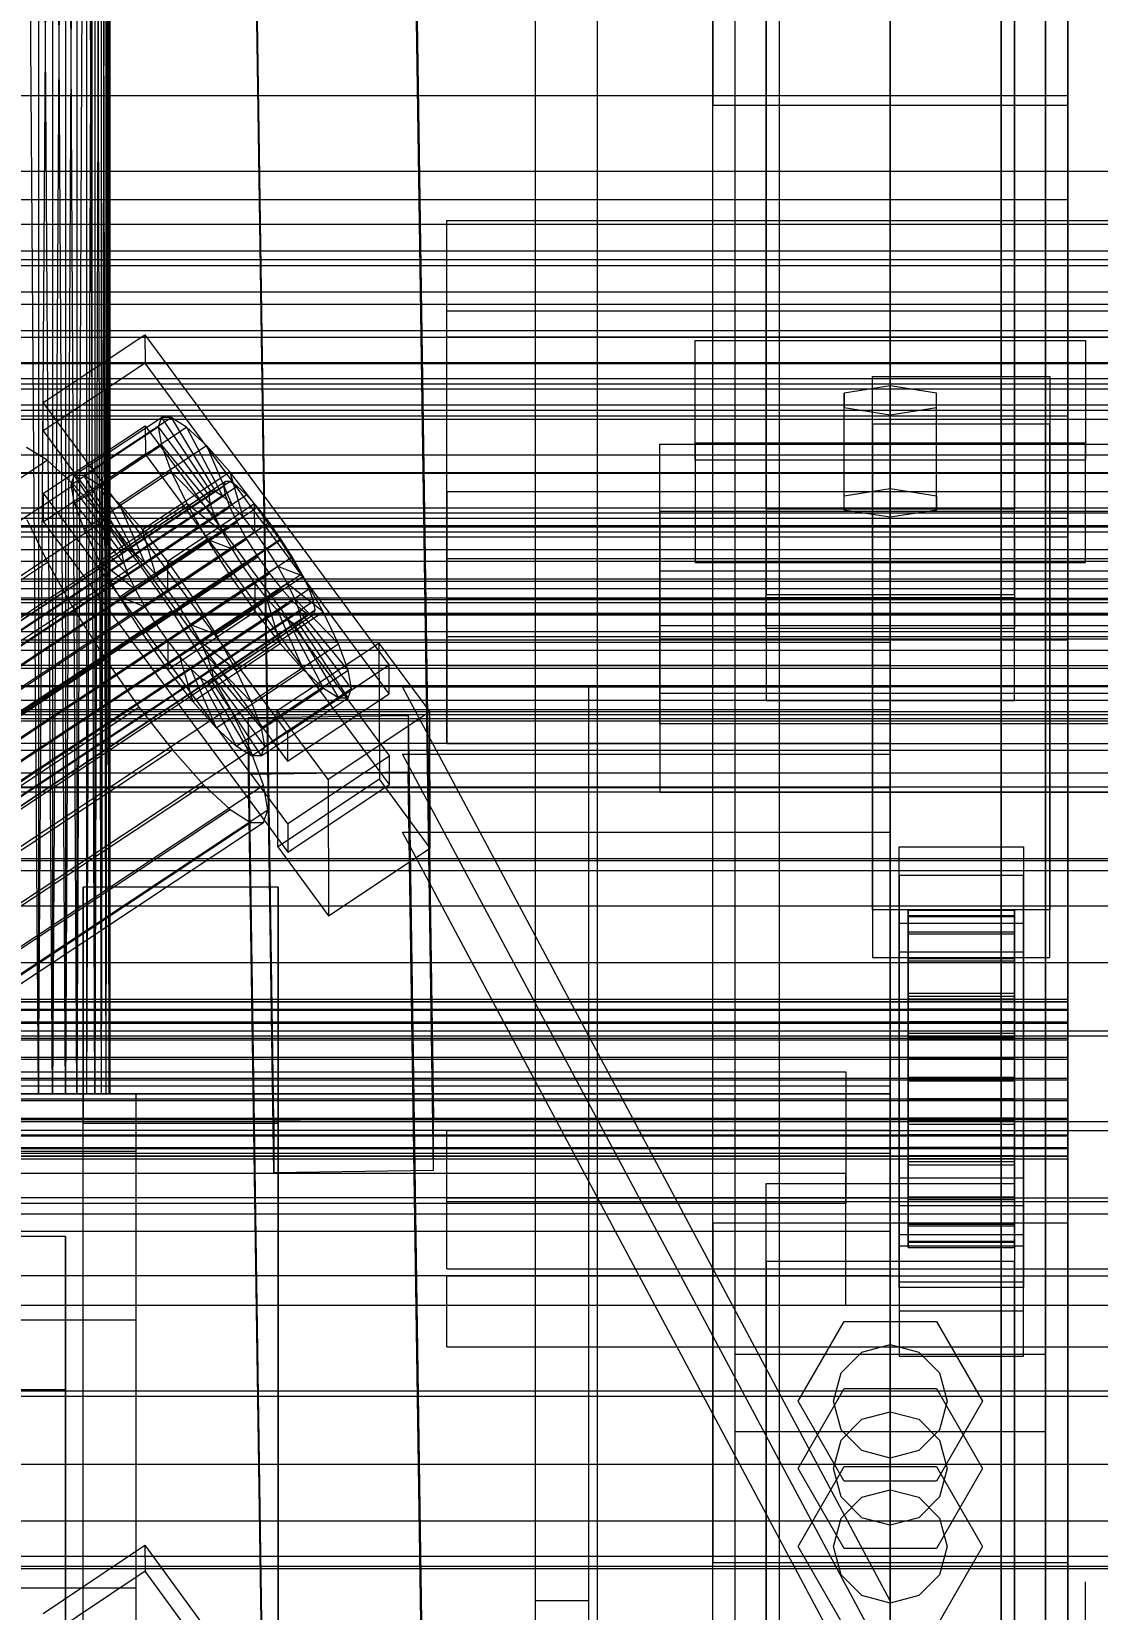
# Model space of a CAD drawing. Header units: millimetres. Extents: x -191664 to 191490, y -197311 to 10263.
# Drawn here: x 333.2 to 453.4, y -30118.1 to -29940.3 of the extents above; entities that cross this region are included whole.
import ezdxf

# ---------------------------------------------------------------- set-up
doc = ezdxf.new("R2010")
doc.units = ezdxf.units.MM
for name, color, linetype, lineweight in [('COTAS_USUARIO', 1, 'Continuous', 0), ('frontal_briquetadora', 7, 'Continuous', 0), ('frontal_C01', 7, 'Continuous', 0), ('frontal_C02', 7, 'Continuous', 0), ('frontal_C03', 7, 'Continuous', 0), ('frontal_mezcladora', 7, 'Continuous', 0), ('frontal_secador', 7, 'Continuous', 0)]:
    doc.layers.add(name, color=color, linetype=linetype, lineweight=lineweight)
doc.dimstyles.new('PLANTA_100', dxfattribs={"dimtxt": 250, "dimasz": 150, "dimexe": 150, "dimexo": 80, "dimgap": 100, "dimtad": 1, "dimtih": 1, "dimtoh": 1, "dimdec": 1, "dimdsep": 46, "dimcen": 0.09, "dimclrd": 1, "dimclre": 1, "dimclrt": 1, "dimadec": 0, "dimazin": 0, "dimtfac": 1, "dimtdec": 4, "dimtofl": 0, "dimtmove": 0, "dimatfit": 3, "dimfxl": 1, "dimtolj": 1, "dimtzin": 0, "dimarcsym": 0})

# ---------------------------------------------------------------- blocks, each defined once
blk = doc.blocks.new('*D104')
at = {"layer": 'COTAS_USUARIO', "color": 1, "lineweight": -2, "transparency": 16777216}
for p, q in [((1220, -30125), (1220, -29975)), ((100, -30275), (1370, -30275)), ((100, -30730), (1370, -30730)), ((1220, -30880), (1220, -31030))]:
    blk.add_line(p, q, dxfattribs=at)
at = {"layer": 'COTAS_USUARIO', "color": 1, "transparency": 16777216}
for points in [[(1195, -30125), (1245, -30125), (1220, -30275)], [(1195, -30880), (1245, -30880), (1220, -30730)]]:
    blk.add_solid(points, dxfattribs=at)
at = {"layer": 'Defpoints', "color": 0, "transparency": 16777216}
for p in [(20, -30275), (20, -30730), (1220, -30730)]:
    blk.add_point(p, dxfattribs=at)
blk = doc.blocks.new('*D107')
at = {"layer": 'COTAS_USUARIO', "color": 1, "lineweight": -2, "transparency": 16777216}
for p, q in [((100, -29700), (1370, -29700)), ((1220, -29850), (1220, -30125)), ((100, -30275), (1370, -30275))]:
    blk.add_line(p, q, dxfattribs=at)
at = {"layer": 'COTAS_USUARIO', "color": 1, "transparency": 16777216}
for points in [[(1195, -29850), (1245, -29850), (1220, -29700)], [(1195, -30125), (1245, -30125), (1220, -30275)]]:
    blk.add_solid(points, dxfattribs=at)
at = {"layer": 'Defpoints', "color": 0, "transparency": 16777216}
for p in [(20, -29700), (20, -30275), (1220, -30275)]:
    blk.add_point(p, dxfattribs=at)
blk = doc.blocks.new('*D115')
at = {"layer": 'COTAS_USUARIO', "color": 1, "lineweight": -2, "transparency": 16777216}
for p, q in [((100, -29700), (1370, -29700)), ((1220, -29850), (1220, -30125)), ((100, -30275), (1370, -30275))]:
    blk.add_line(p, q, dxfattribs=at)
at = {"layer": 'COTAS_USUARIO', "color": 1, "transparency": 16777216}
for points in [[(1195, -29850), (1245, -29850), (1220, -29700)], [(1195, -30125), (1245, -30125), (1220, -30275)]]:
    blk.add_solid(points, dxfattribs=at)
at = {"layer": 'Defpoints', "color": 0, "transparency": 16777216}
for p in [(20, -29700), (20, -30275), (1220, -30275)]:
    blk.add_point(p, dxfattribs=at)
blk = doc.blocks.new('*D117')
at = {"layer": 'COTAS_USUARIO', "color": 1, "lineweight": -2, "transparency": 16777216}
for p, q in [((1200, -29280), (1200, -29130)), ((80, -29430), (1350, -29430)), ((80, -29710), (1350, -29710)), ((1200, -29860), (1200, -30010))]:
    blk.add_line(p, q, dxfattribs=at)
at = {"layer": 'COTAS_USUARIO', "color": 1, "transparency": 16777216}
for points in [[(1175, -29280), (1225, -29280), (1200, -29430)], [(1175, -29860), (1225, -29860), (1200, -29710)]]:
    blk.add_solid(points, dxfattribs=at)
at = {"layer": 'Defpoints', "color": 0, "transparency": 16777216}
for p in [(0, -29430), (0, -29710), (1200, -29710)]:
    blk.add_point(p, dxfattribs=at)
blk = doc.blocks.new('*D118')
at = {"layer": 'COTAS_USUARIO', "color": 1, "lineweight": -2, "transparency": 16777216}
for p, q in [((1200, -29560), (1200, -29410)), ((80, -29710), (1350, -29710)), ((80, -29990), (1350, -29990)), ((1200, -30140), (1200, -30290))]:
    blk.add_line(p, q, dxfattribs=at)
at = {"layer": 'COTAS_USUARIO', "color": 1, "transparency": 16777216}
for points in [[(1175, -29560), (1225, -29560), (1200, -29710)], [(1175, -30140), (1225, -30140), (1200, -29990)]]:
    blk.add_solid(points, dxfattribs=at)
at = {"layer": 'Defpoints', "color": 0, "transparency": 16777216}
for p in [(0, -29710), (0, -29990), (1200, -29990)]:
    blk.add_point(p, dxfattribs=at)
blk = doc.blocks.new('*D119')
at = {"layer": 'COTAS_USUARIO', "color": 1, "lineweight": -2, "transparency": 16777216}
for p, q in [((1200, -29840), (1200, -29690)), ((80, -29990), (1350, -29990)), ((80, -30270), (1350, -30270)), ((1200, -30420), (1200, -30570))]:
    blk.add_line(p, q, dxfattribs=at)
at = {"layer": 'COTAS_USUARIO', "color": 1, "transparency": 16777216}
for points in [[(1175, -29840), (1225, -29840), (1200, -29990)], [(1175, -30420), (1225, -30420), (1200, -30270)]]:
    blk.add_solid(points, dxfattribs=at)
at = {"layer": 'Defpoints', "color": 0, "transparency": 16777216}
for p in [(0, -29990), (0, -30270), (1200, -30270)]:
    blk.add_point(p, dxfattribs=at)
blk = doc.blocks.new('*D120')
at = {"layer": 'COTAS_USUARIO', "color": 1, "lineweight": -2, "transparency": 16777216}
for p, q in [((1200, -30120), (1200, -29970)), ((80, -30270), (1350, -30270)), ((80, -30550), (1350, -30550)), ((1200, -30700), (1200, -30850))]:
    blk.add_line(p, q, dxfattribs=at)
at = {"layer": 'COTAS_USUARIO', "color": 1, "transparency": 16777216}
for points in [[(1175, -30120), (1225, -30120), (1200, -30270)], [(1175, -30700), (1225, -30700), (1200, -30550)]]:
    blk.add_solid(points, dxfattribs=at)
at = {"layer": 'Defpoints', "color": 0, "transparency": 16777216}
for p in [(0, -30270), (0, -30550), (1200, -30550)]:
    blk.add_point(p, dxfattribs=at)

msp = doc.modelspace()

# ---------------------------------------------------------------- linework, layer by layer
at = {"layer": 'frontal_briquetadora', "color": 9, "true_color": 0xb9c3c2}
for p, q in [((340, -29818), (340, -29990)), ((333.96, -30060), (332.22, -29820)), ((333.96, -29820), (333.96, -30060)), ((333.96, -30060), (335.56, -29820)), ((335.56, -30060), (333.96, -29820)), ((335.56, -29820), (335.56, -30060)), ((337.01, -29820), (335.56, -30060)), ((337.01, -30060), (335.56, -29820)), ((337.01, -29820), (337.01, -30060)), ((338.29, -29820), (337.01, -30060)), ((338.29, -30060), (337.01, -29820)), ((338.29, -29820), (338.29, -30060)), ((339.4, -29820), (338.29, -30060)), ((339.4, -29820), (339.4, -30060)), ((340.33, -29820), (339.4, -30060)), ((340.33, -30060), (339.4, -29820)), ((340.33, -29820), (340.33, -30060)), ((341.05, -29820), (340.33, -30060)), ((340.33, -29820), (341.05, -30060)), ((341.05, -29820), (341.05, -30060)), ((341.58, -29820), (341.05, -30060)), ((341.05, -29820), (341.58, -30060)), ((341.58, -29820), (341.58, -30060)), ((341.89, -29820), (341.58, -30060)), ((341.58, -29820), (341.89, -30060)), ((341.89, -29820), (341.89, -30060)), ((342, -29820), (341.89, -30060)), ((342, -29820), (342, -30060)), ((430, -29820), (430, -30060)), ((430, -30260), (430, -29820)), ((430, -30680), (430, -29820)), ((430, -29853.38), (430, -30060)), ((430, -30060), (430, -29855.98)), ((430, -30060), (430, -29858.38)), ((430, -29860.56), (430, -30060)), ((430, -29862.49), (430, -30060)), ((430, -29864.15), (430, -30060)), ((430, -29865.54), (430, -30060)), ((430, -29866.63), (430, -30060)), ((430, -29867.42), (430, -30060)), ((430, -29867.89), (430, -30060)), ((430, -29868.05), (430, -30060)), ((338.02, -29990), (332.47, -29990)), ((340, -29990), (338.02, -29990)), ((430, -30060), (210, -30060)), ((430, -30060), (320, -30060)), ((322.16, -30060), (430, -30060)), ((324.29, -30060), (430, -30060)), ((326.39, -30060), (430, -30060)), ((328.42, -30060), (430, -30060)), ((330.37, -30060), (430, -30060)), ((333.96, -30060), (332.22, -30060)), ((332.22, -30060), (430, -30060)), ((335.56, -30060), (333.96, -30060)), ((333.96, -30060), (430, -30060)), ((337.01, -30060), (335.56, -30060)), ((335.56, -30060), (430, -30060)), ((338.29, -30060), (337.01, -30060)), ((337.01, -30060), (430, -30060)), ((339.4, -30060), (338.29, -30060)), ((338.29, -30060), (430, -30060)), ((430, -30060), (339.4, -30060)), ((340.33, -30060), (339.4, -30060)), ((430, -30060), (340.33, -30060)), ((341.05, -30060), (340.33, -30060)), ((430, -30060), (341.05, -30060)), ((341.58, -30060), (341.05, -30060)), ((430, -30060), (341.58, -30060)), ((341.89, -30060), (341.58, -30060)), ((430, -30060), (341.89, -30060)), ((342, -30060), (341.89, -30060)), ((430, -30060), (342, -30060)), ((430, -30060), (430, -30490)), ((430, -30260), (430, -30060)), ((430, -30060), (430, -30496)), ((430, -30060), (430, -30305)), ((430, -30116.17), (430, -30115)), ((452, -30116.17), (452, -30115)), ((430, -30119.65), (430, -30116.17)), ((452, -30119.65), (452, -30116.17))]:
    msp.add_line(p, q, dxfattribs=at)
at = {"layer": 'frontal_C01', "color": 139, "true_color": 0x354b57}
for p, q in [((417.5, -30180.3), (417.5, -29521.36)), ((442.5, -29521.36), (442.5, -30180.3)), ((417.5, -30205.67), (417.5, -29546.73)), ((442.5, -30205.67), (442.5, -29546.73)), ((410, -30169.3), (410, -29785.09)), ((450, -29785.09), (450, -30169.3)), ((410, -30216.67), (410, -29832.46)), ((450, -30216.67), (450, -29832.46)), ((410, -30283.51), (410, -29899.3)), ((450, -29899.3), (450, -30283.51)), ((416, -29994.11), (416, -29904.23)), ((444, -29904.23), (444, -29994.11)), ((412.5, -30188.18), (412.5, -29913.45)), ((416, -29913.84), (416, -30003.72)), ((444, -30003.72), (444, -29913.84)), ((447.5, -29913.45), (447.5, -30188.18)), ((412.5, -30197.79), (412.5, -29923.05)), ((447.5, -30197.79), (447.5, -29923.05)), ((410, -30321.41), (410, -29937.2)), ((450, -30321.41), (450, -29937.2)), ((334.5, -29982.07), (345.97, -29974.46)), ((345.97, -29974.46), (345.98, -29977.66)), ((345.97, -29974.46), (373.5, -30011.7)), ((345.98, -29977.66), (334.51, -29985.27)), ((373.51, -30014.9), (345.98, -29977.66)), ((334.51, -29985.27), (334.5, -29982.07)), ((362.03, -30019.31), (334.5, -29982.07)), ((334.51, -29985.27), (362.04, -30022.51)), ((334.54, -29992.32), (346.01, -29984.7)), ((346.01, -29984.7), (346.02, -29987.91)), ((346.01, -29984.7), (373.54, -30021.94)), ((346.02, -29987.91), (334.55, -29995.52)), ((373.55, -30025.15), (346.02, -29987.91)), ((404, -30007.27), (404, -29986.78)), ((404, -29986.78), (456, -29986.78)), ((404, -29994.36), (404, -29986.78)), ((334.55, -29995.52), (334.54, -29992.32)), ((362.07, -30029.56), (334.54, -29992.32)), ((456, -29994.36), (404, -29994.36)), ((404, -29994.36), (404, -30014.85)), ((444, -29994.11), (416, -29994.11)), ((416, -29994.11), (416, -30003.72)), ((444, -30003.72), (444, -29994.11)), ((334.55, -29995.52), (362.08, -30032.76)), ((416, -30003.72), (444, -30003.72)), ((456, -30007.27), (404, -30007.27)), ((404, -30007.27), (404, -30014.85)), ((360.88, -30016.8), (372.35, -30009.19)), ((372.35, -30009.19), (372.41, -30024.55)), ((372.35, -30009.19), (378.09, -30016.94)), ((373.5, -30011.7), (362.03, -30019.31)), ((373.51, -30014.9), (373.5, -30011.7)), ((362.04, -30022.51), (373.51, -30014.9)), ((404, -30014.85), (456, -30014.85)), ((357.65, -30017.59), (375.64, -30017.35)), ((357.65, -30024), (357.65, -30017.59)), ((360.51, -30209.54), (357.65, -30017.59)), ((360.94, -30032.17), (360.88, -30016.8)), ((366.62, -30024.56), (360.88, -30016.8)), ((378.09, -30016.94), (366.62, -30024.56)), ((375.64, -30017.35), (375.64, -30023.76)), ((375.64, -30017.35), (378.51, -30209.3)), ((378.14, -30032.31), (378.09, -30016.94)), ((362.03, -30019.31), (362.04, -30022.51)), ((430, -30020.5), (-430, -30020.5)), ((430, -30020.5), (430, -30025.5)), ((373.54, -30021.94), (362.07, -30029.56)), ((373.55, -30025.15), (373.54, -30021.94)), ((375.64, -30023.76), (357.65, -30024)), ((360.51, -30215.95), (357.65, -30024)), ((372.41, -30024.55), (360.94, -30032.17)), ((362.08, -30032.76), (373.55, -30025.15)), ((366.62, -30024.56), (366.68, -30039.92)), ((378.14, -30032.31), (372.41, -30024.55)), ((378.51, -30215.7), (375.64, -30023.76)), ((430, -30025.5), (-430, -30025.5)), ((430, -30025.5), (430, -30075.5)), ((362.07, -30029.56), (362.08, -30032.76)), ((360.94, -30032.17), (366.68, -30039.92)), ((366.68, -30039.92), (378.14, -30032.31)), ((430, -30075.5), (-430, -30075.5)), ((430, -30075.5), (430, -30080.5)), ((430, -30080.5), (-430, -30080.5)), ((390, -30088.5), (397, -30088.5)), ((390, -31975), (390, -30088.5)), ((397, -31975), (397, -30088.5)), ((397, -30088.5), (463, -30088.5))]:
    msp.add_line(p, q, dxfattribs=at)
at = {"layer": 'frontal_C01', "color": 251, "true_color": 0x4e626d}
for p, q in [((380, -30008.5), (380, -29974.7)), ((380, -29974.7), (480, -29974.7)), ((380, -30020.5), (380, -29974.7)), ((480, -30008.5), (380, -30008.5)), ((380, -30008.5), (380, -30020.5)), ((380, -30020.5), (480, -30020.5)), ((430, -30133.5), (375, -30030.5)), ((375, -30030.5), (430, -30030.5)), ((390, -30133.5), (390, -30030.5)), ((390, -30030.5), (396, -30030.5)), ((396, -30133.5), (396, -30030.5)), ((430, -30030.5), (430, -30133.5)), ((380, -30080.5), (480, -30080.5)), ((380, -30088.5), (380, -30080.5)), ((380, -30088.5), (480, -30088.5))]:
    msp.add_line(p, q, dxfattribs=at)
at = {"layer": 'frontal_C01', "color": 155, "true_color": 0x617580}
for p, q in [((338.01, -29990.28), (347.84, -29983.76)), ((339.09, -29990.29), (348.92, -29983.76)), ((347.84, -29983.76), (347.47, -29984.83)), ((348.92, -29983.76), (347.84, -29983.76)), ((347.84, -29983.76), (353.38, -29992.08)), ((350.65, -29984.85), (348.92, -29983.76)), ((348.92, -29983.76), (353.89, -29992.08)), ((337.64, -29991.35), (347.47, -29984.83)), ((340.82, -29991.37), (350.65, -29984.85)), ((347.47, -29984.83), (353.21, -29992.59)), ((347.47, -29984.83), (347.85, -29986.91)), ((352.9, -29986.93), (350.65, -29984.85)), ((350.65, -29984.85), (354.71, -29992.59)), ((338.02, -29993.43), (347.85, -29986.91)), ((343.07, -29993.46), (352.9, -29986.93)), ((347.85, -29986.91), (353.38, -29993.57)), ((347.85, -29986.91), (348.94, -29989.85)), ((355.53, -29989.88), (352.9, -29986.93)), ((352.9, -29986.93), (355.78, -29993.58)), ((337.64, -29991.35), (338.01, -29990.28)), ((343.38, -29999.11), (337.64, -29991.35)), ((338.02, -29993.43), (337.64, -29991.35)), ((343.55, -29998.6), (338.01, -29990.28)), ((338.01, -29990.28), (339.09, -29990.29)), ((344.06, -29998.61), (339.09, -29990.29)), ((339.09, -29990.29), (340.82, -29991.37)), ((339.11, -29996.37), (348.94, -29989.85)), ((344.88, -29999.12), (340.82, -29991.37)), ((340.82, -29991.37), (343.07, -29993.46)), ((345.7, -29996.4), (355.53, -29989.88)), ((348.94, -29989.85), (353.9, -29994.96)), ((348.94, -29989.85), (350.68, -29993.45)), ((358.34, -29993.49), (355.53, -29989.88)), ((355.53, -29989.88), (357.02, -29994.98)), ((353.21, -29992.59), (343.38, -29999.11)), ((353.38, -29992.08), (343.55, -29998.6)), ((353.89, -29992.08), (344.06, -29998.61)), ((354.71, -29992.59), (344.88, -29999.12)), ((353.21, -29992.59), (353.38, -29992.08)), ((353.38, -29993.57), (353.21, -29992.59)), ((353.38, -29992.08), (353.89, -29992.08)), ((353.89, -29992.08), (354.71, -29992.59)), ((354.71, -29992.59), (355.78, -29993.58)), ((343.55, -30000.1), (338.02, -29993.43)), ((339.11, -29996.37), (338.02, -29993.43)), ((340.85, -29999.97), (350.68, -29993.45)), ((345.95, -30000.11), (343.07, -29993.46)), ((343.07, -29993.46), (345.7, -29996.4)), ((353.38, -29993.57), (343.55, -30000.1)), ((353.9, -29994.96), (344.07, -30001.49)), ((355.78, -29993.58), (345.95, -30000.11)), ((357.02, -29994.98), (347.19, -30001.5)), ((358.34, -29993.49), (348.52, -30000.01)), ((350.68, -29993.45), (354.72, -29996.67)), ((350.68, -29993.45), (352.94, -29997.47)), ((353.9, -29994.96), (353.38, -29993.57)), ((354.72, -29996.67), (353.9, -29994.96)), ((355.78, -29993.58), (357.02, -29994.98)), ((357.02, -29994.98), (358.36, -29996.69)), ((358.36, -29996.69), (358.34, -29993.49)), ((361.17, -29997.51), (358.34, -29993.49)), ((344.07, -30001.49), (339.11, -29996.37)), ((340.85, -29999.97), (339.11, -29996.37)), ((354.72, -29996.67), (344.9, -30003.19)), ((347.19, -30001.5), (345.7, -29996.4)), ((345.7, -29996.4), (348.52, -30000.01)), ((348.53, -30003.21), (358.36, -29996.69)), ((355.8, -29998.57), (354.72, -29996.67)), ((358.36, -29996.69), (359.69, -29998.59)), ((343.11, -30003.99), (352.94, -29997.47)), ((355.8, -29998.57), (345.97, -30005.1)), ((351.34, -30004.03), (361.17, -29997.51)), ((352.94, -29997.47), (355.8, -29998.57)), ((352.94, -29997.47), (355.57, -30001.63)), ((357.04, -30000.55), (355.8, -29998.57)), ((361.17, -29997.51), (359.69, -29998.59)), ((363.8, -30001.67), (361.17, -29997.51)), ((344.9, -30003.19), (340.85, -29999.97)), ((343.11, -30003.99), (340.85, -29999.97)), ((343.55, -29998.6), (343.38, -29999.11)), ((343.38, -29999.11), (343.55, -30000.1)), ((344.06, -29998.61), (343.55, -29998.6)), ((343.55, -30000.1), (344.07, -30001.49)), ((344.88, -29999.12), (344.06, -29998.61)), ((345.95, -30000.11), (344.88, -29999.12)), ((347.19, -30001.5), (345.95, -30000.11)), ((348.52, -30000.01), (348.53, -30003.21)), ((348.52, -30000.01), (351.34, -30004.03)), ((359.69, -29998.59), (349.86, -30005.12)), ((359.69, -29998.59), (360.94, -30000.57)), ((344.07, -30001.49), (344.9, -30003.19)), ((345.74, -30008.16), (355.57, -30001.63)), ((348.53, -30003.21), (347.19, -30001.5)), ((357.04, -30000.55), (347.21, -30007.07)), ((360.94, -30000.57), (351.11, -30007.09)), ((353.97, -30008.2), (363.8, -30001.67)), ((355.57, -30001.63), (357.04, -30000.55)), ((355.57, -30001.63), (358.39, -30005.65)), ((358.38, -30002.45), (357.04, -30000.55)), ((363.8, -30001.67), (360.94, -30000.57)), ((360.94, -30000.57), (362.01, -30002.47)), ((366.06, -30005.69), (363.8, -30001.67)), ((344.9, -30003.19), (345.97, -30005.1)), ((349.86, -30005.12), (348.53, -30003.21)), ((358.38, -30002.45), (348.55, -30008.98)), ((362.01, -30002.47), (352.18, -30008.99)), ((358.39, -30005.65), (358.38, -30002.45)), ((359.71, -30004.16), (358.38, -30002.45)), ((366.06, -30005.69), (362.01, -30002.47)), ((362.01, -30002.47), (362.83, -30004.18)), ((345.97, -30005.1), (343.11, -30003.99)), ((345.74, -30008.16), (343.11, -30003.99)), ((345.97, -30005.1), (347.21, -30007.07)), ((348.56, -30012.18), (358.39, -30005.65)), ((349.86, -30005.12), (351.34, -30004.03)), ((351.11, -30007.09), (349.86, -30005.12)), ((359.71, -30004.16), (349.88, -30010.68)), ((360.96, -30005.56), (351.13, -30012.08)), ((351.34, -30004.03), (353.97, -30008.2)), ((362.83, -30004.18), (353, -30010.7)), ((363.35, -30005.57), (353.52, -30012.09)), ((356.23, -30012.22), (366.06, -30005.69)), ((358.39, -30005.65), (361.21, -30009.26)), ((361.21, -30009.26), (359.71, -30004.16)), ((360.96, -30005.56), (359.71, -30004.16)), ((363.84, -30012.21), (360.96, -30005.56)), ((362.03, -30006.54), (360.96, -30005.56)), ((367.79, -30009.29), (362.83, -30004.18)), ((362.83, -30004.18), (363.35, -30005.57)), ((368.89, -30012.23), (363.35, -30005.57)), ((363.35, -30005.57), (363.53, -30006.55)), ((367.79, -30009.29), (366.06, -30005.69)), ((347.21, -30007.07), (345.74, -30008.16)), ((347.21, -30007.07), (348.55, -30008.98)), ((352.18, -30008.99), (351.11, -30007.09)), ((351.11, -30007.09), (353.97, -30008.2)), ((362.03, -30006.54), (352.2, -30013.07)), ((362.84, -30007.06), (353.01, -30013.58)), ((363.36, -30007.06), (353.53, -30013.58)), ((363.53, -30006.55), (353.7, -30013.08)), ((366.09, -30014.29), (362.03, -30006.54)), ((362.84, -30007.06), (362.03, -30006.54)), ((367.82, -30015.38), (362.84, -30007.06)), ((363.36, -30007.06), (362.84, -30007.06)), ((363.53, -30006.55), (363.36, -30007.06)), ((368.9, -30015.38), (363.36, -30007.06)), ((369.27, -30014.31), (363.53, -30006.55)), ((348.56, -30012.18), (345.74, -30008.16)), ((348.55, -30008.98), (348.56, -30012.18)), ((348.55, -30008.98), (349.88, -30010.68)), ((353, -30010.7), (352.18, -30008.99)), ((352.18, -30008.99), (356.23, -30012.22)), ((353.97, -30008.2), (356.23, -30012.22)), ((349.88, -30010.68), (351.38, -30015.79)), ((349.88, -30010.68), (351.13, -30012.08)), ((351.38, -30015.79), (361.21, -30009.26)), ((353.52, -30012.09), (353, -30010.7)), ((353, -30010.7), (357.96, -30015.82)), ((357.96, -30015.82), (367.79, -30009.29)), ((361.21, -30009.26), (363.84, -30012.21)), ((368.89, -30012.23), (367.79, -30009.29)), ((351.38, -30015.79), (348.56, -30012.18)), ((351.13, -30012.08), (354.01, -30018.73)), ((351.13, -30012.08), (352.2, -30013.07)), ((353.7, -30013.08), (353.52, -30012.09)), ((353.52, -30012.09), (359.06, -30018.76)), ((354.01, -30018.73), (363.84, -30012.21)), ((356.23, -30012.22), (357.96, -30015.82)), ((359.06, -30018.76), (368.89, -30012.23)), ((363.84, -30012.21), (366.09, -30014.29)), ((369.27, -30014.31), (368.89, -30012.23)), ((352.2, -30013.07), (356.26, -30020.82)), ((352.2, -30013.07), (353.01, -30013.58)), ((353.01, -30013.58), (357.99, -30021.9)), ((353.01, -30013.58), (353.53, -30013.58)), ((353.53, -30013.58), (353.7, -30013.08)), ((353.53, -30013.58), (359.07, -30021.91)), ((353.7, -30013.08), (359.44, -30020.83)), ((356.26, -30020.82), (366.09, -30014.29)), ((359.44, -30020.83), (369.27, -30014.31)), ((366.09, -30014.29), (367.82, -30015.38)), ((368.9, -30015.38), (369.27, -30014.31)), ((354.01, -30018.73), (351.38, -30015.79)), ((357.96, -30015.82), (359.06, -30018.76)), ((357.99, -30021.9), (367.82, -30015.38)), ((359.07, -30021.91), (368.9, -30015.38)), ((367.82, -30015.38), (368.9, -30015.38)), ((356.26, -30020.82), (354.01, -30018.73)), ((359.06, -30018.76), (359.44, -30020.83)), ((357.99, -30021.9), (356.26, -30020.82)), ((359.44, -30020.83), (359.07, -30021.91)), ((359.07, -30021.91), (357.99, -30021.9))]:
    msp.add_line(p, q, dxfattribs=at)
at = {"layer": 'frontal_C01', "color": 252, "true_color": 0x83939a}
for p, q in [((334.94, -29988.58), (332.63, -29987.14)), ((150.63, -30110.92), (334.94, -29988.58)), ((337.95, -29991.37), (334.94, -29988.58)), ((153.64, -30113.7), (337.95, -29991.37)), ((341.46, -29995.31), (337.95, -29991.37)), ((157.15, -30117.64), (341.46, -29995.31)), ((332.66, -29995.27), (334.98, -30000.09)), ((345.23, -30000.14), (341.46, -29995.31)), ((150.67, -30122.42), (334.98, -30000.09)), ((345.23, -30000.14), (160.92, -30122.47)), ((334.98, -30000.09), (338, -30005.46)), ((349, -30005.51), (345.23, -30000.14)), ((153.69, -30127.79), (338, -30005.46)), ((164.69, -30127.85), (349, -30005.51)), ((338, -30005.46), (341.52, -30011.02)), ((352.52, -30011.08), (349, -30005.51)), ((157.21, -30133.36), (341.52, -30011.02)), ((341.52, -30011.02), (345.29, -30016.4)), ((168.21, -30133.41), (352.52, -30011.08)), ((355.54, -30016.45), (352.52, -30011.08)), ((160.98, -30138.73), (345.29, -30016.4)), ((171.23, -30138.78), (355.54, -30016.45)), ((345.29, -30016.4), (349.06, -30021.22)), ((357.86, -30021.27), (355.54, -30016.45)), ((164.75, -30143.56), (349.06, -30021.22)), ((173.55, -30143.6), (357.86, -30021.27)), ((349.06, -30021.22), (352.57, -30025.16)), ((359.33, -30025.2), (357.86, -30021.27)), ((168.26, -30147.5), (352.57, -30025.16)), ((175.02, -30147.53), (359.33, -30025.2)), ((352.57, -30025.16), (355.58, -30027.95)), ((359.83, -30027.97), (359.33, -30025.2)), ((171.28, -30150.28), (355.58, -30027.95)), ((175.52, -30150.31), (359.83, -30027.97)), ((355.58, -30027.95), (357.89, -30029.4)), ((359.34, -30029.41), (359.83, -30027.97)), ((173.58, -30151.73), (357.89, -30029.4)), ((175.03, -30151.74), (359.34, -30029.41)), ((357.89, -30029.4), (359.34, -30029.41))]:
    msp.add_line(p, q, dxfattribs=at)
at = {"layer": 'frontal_C01', "color": 9, "true_color": 0xbac6cb}
for p, q in [((141.22, -30132.9), (355.02, -29990.99)), ((141.73, -30132.9), (355.53, -29990.99)), ((355.02, -29990.99), (354.84, -29991.5)), ((355.53, -29990.99), (355.02, -29990.99)), ((356.35, -29991.51), (355.53, -29990.99)), ((141.04, -30133.4), (354.84, -29991.5)), ((141.22, -30134.39), (355.02, -29992.48)), ((142.55, -30133.41), (356.35, -29991.51)), ((143.62, -30134.4), (357.42, -29992.5)), ((354.84, -29991.5), (355.02, -29992.48)), ((355.02, -29992.48), (355.54, -29993.88)), ((357.42, -29992.5), (356.35, -29991.51)), ((358.66, -29993.89), (357.42, -29992.5)), ((141.74, -30135.78), (355.54, -29993.88)), ((144.86, -30135.8), (358.66, -29993.89)), ((355.54, -29993.88), (356.36, -29995.58)), ((360, -29995.6), (358.66, -29993.89)), ((142.56, -30137.49), (356.36, -29995.58)), ((360, -29995.6), (146.2, -30137.51)), ((356.36, -29995.58), (357.43, -29997.49)), ((361.33, -29997.51), (360, -29995.6)), ((143.64, -30139.39), (357.43, -29997.49)), ((147.53, -30139.41), (361.33, -29997.51)), ((357.43, -29997.49), (358.68, -29999.46)), ((362.58, -29999.48), (361.33, -29997.51)), ((144.88, -30141.36), (358.68, -29999.46)), ((148.78, -30141.38), (362.58, -29999.48)), ((358.68, -29999.46), (360.02, -30001.36)), ((363.65, -30001.38), (362.58, -29999.48)), ((146.22, -30143.27), (360.02, -30001.36)), ((149.85, -30143.29), (363.65, -30001.38)), ((360.02, -30001.36), (361.35, -30003.07)), ((364.47, -30003.09), (363.65, -30001.38)), ((147.55, -30144.98), (361.35, -30003.07)), ((150.67, -30144.99), (364.47, -30003.09)), ((361.35, -30003.07), (362.6, -30004.47)), ((364.99, -30004.48), (364.47, -30003.09)), ((148.8, -30146.37), (362.6, -30004.47)), ((149.86, -30147.36), (363.66, -30005.46)), ((151.19, -30146.39), (364.99, -30004.48)), ((151.37, -30147.37), (365.17, -30005.46)), ((362.6, -30004.47), (363.66, -30005.46)), ((363.66, -30005.46), (364.48, -30005.97)), ((365.17, -30005.46), (364.99, -30004.48)), ((364.99, -30005.97), (365.17, -30005.46)), ((150.68, -30147.87), (364.48, -30005.97)), ((151.2, -30147.88), (364.99, -30005.97)), ((364.48, -30005.97), (364.99, -30005.97))]:
    msp.add_line(p, q, dxfattribs=at)
at = {"layer": 'frontal_C01', "color": 9, "true_color": 0xaebcc4}
for p, q in [((419.6, -30111), (424.8, -30101.99)), ((424.8, -30101.99), (435.2, -30101.99)), ((435.2, -30101.99), (440.4, -30111)), ((426.8, -30105.46), (430, -30104.6)), ((430, -30104.6), (433.2, -30105.46)), ((424.46, -30107.8), (426.8, -30105.46)), ((433.2, -30105.46), (435.54, -30107.8)), ((423.6, -30111), (424.46, -30107.8)), ((435.54, -30107.8), (436.4, -30111)), ((424.8, -30120), (419.6, -30111)), ((424.46, -30114.2), (423.6, -30111)), ((440.4, -30111), (435.2, -30120)), ((436.4, -30111), (435.54, -30114.2)), ((426.8, -30116.54), (424.46, -30114.2)), ((435.54, -30114.2), (433.2, -30116.54)), ((430, -30117.4), (426.8, -30116.54)), ((433.2, -30116.54), (430, -30117.4))]:
    msp.add_line(p, q, dxfattribs=at)
at = {"layer": 'frontal_C02', "color": 139, "true_color": 0x354b57}
for p, q in [((390, -31975), (390, -29576.75)), ((397, -31975), (397, -29576.75)), ((410, -29948.59), (410, -29597.87)), ((450, -29948.59), (450, -29597.87)), ((410, -30074.56), (410, -29723.85)), ((450, -29723.85), (450, -30074.56)), ((417.5, -30261.91), (417.5, -29729.49)), ((442.5, -29729.49), (442.5, -30261.91)), ((417.5, -30288.88), (417.5, -29756.46)), ((442.5, -30288.88), (442.5, -29756.46)), ((410, -30112.82), (410, -29762.1)), ((450, -30112.82), (450, -29762.1)), ((360.51, -30063.01), (357.65, -29869.25)), ((375.64, -29869), (378.51, -30062.77)), ((360.51, -30068.86), (357.65, -29875.09)), ((378.51, -30068.61), (375.64, -29874.85)), ((410, -29900.77), (410, -29948.59)), ((410, -30251.49), (410, -29900.77)), ((450, -29948.59), (450, -29900.77)), ((450, -29900.77), (450, -30251.49)), ((450, -29914.05), (450, -29947.52)), ((450, -29959.21), (450, -29925.74)), ((450, -29947.52), (-450, -29947.52)), ((410, -29948.59), (450, -29948.59)), ((410, -30299.3), (410, -29948.59)), ((450, -29959.21), (450, -29947.52)), ((450, -30299.3), (450, -29948.59)), ((-450, -29959.21), (450, -29959.21)), ((430, -30004.14), (-430, -30004.14)), ((430, -30004.14), (430, -30009.14)), ((430, -30009.14), (-430, -30009.14)), ((430, -30009.14), (430, -30059.14)), ((-425, -30057.5), (425, -30057.5)), ((425, -30057.5), (425, -30072.35)), ((425, -30057.5), (425, -30068.98)), ((430, -30059.14), (-430, -30059.14)), ((430, -30059.14), (430, -30064.14)), ((430, -30064.14), (-430, -30064.14)), ((378.51, -30062.77), (360.51, -30063.01)), ((360.51, -30063.01), (360.51, -30068.86)), ((378.51, -30068.61), (378.51, -30062.77)), ((425, -30068.98), (-425, -30068.98)), ((360.51, -30068.86), (378.51, -30068.61)), ((425, -30083.82), (425, -30068.98)), ((416, -30078.87), (416, -30070.1)), ((416, -30070.1), (444, -30070.1)), ((416, -30160.84), (416, -30070.1)), ((444, -30070.1), (444, -30078.87)), ((444, -30070.1), (444, -30160.84)), ((425, -30072.35), (-425, -30072.35)), ((390, -30072.14), (397, -30072.14)), ((390, -31975), (390, -30072.14)), ((397, -31975), (397, -30072.14)), ((397, -30072.14), (463, -30072.14)), ((425, -30083.82), (425, -30072.35)), ((450, -30074.56), (410, -30074.56)), ((410, -30074.56), (410, -30112.82)), ((410, -30425.28), (410, -30074.56)), ((450, -30112.82), (450, -30074.56)), ((450, -30074.56), (450, -30425.28)), ((444, -30078.87), (416, -30078.87)), ((416, -30078.87), (416, -30169.6)), ((444, -30169.6), (444, -30078.87)), ((-425, -30083.82), (425, -30083.82)), ((412.5, -30098.08), (412.5, -30089.31)), ((412.5, -30089.31), (447.5, -30089.31)), ((412.5, -30271.01), (412.5, -30089.31)), ((447.5, -30089.31), (447.5, -30098.08)), ((447.5, -30089.31), (447.5, -30271.01)), ((447.5, -30098.08), (412.5, -30098.08)), ((412.5, -30279.78), (412.5, -30098.08)), ((447.5, -30279.78), (447.5, -30098.08)), ((334.5, -30118.55), (345.97, -30110.86)), ((345.97, -30110.86), (345.98, -30113.78)), ((345.97, -30110.86), (373.5, -30148.45)), ((345.98, -30113.78), (334.51, -30121.47)), ((373.51, -30151.38), (345.98, -30113.78)), ((410, -30112.82), (450, -30112.82)), ((410, -30463.54), (410, -30112.82)), ((450, -30463.54), (450, -30112.82))]:
    msp.add_line(p, q, dxfattribs=at)
at = {"layer": 'frontal_C02', "color": 251, "true_color": 0x4e626d}
for p, q in [((380, -29992.14), (380, -29961.57)), ((380, -29961.57), (480, -29961.57)), ((380, -30004.14), (380, -29961.57)), ((480, -29992.14), (380, -29992.14)), ((380, -29992.14), (380, -30004.14)), ((380, -30004.14), (480, -30004.14)), ((430, -30117.14), (375, -30014.14)), ((375, -30014.14), (430, -30014.14)), ((390, -30117.14), (390, -30014.14)), ((390, -30014.14), (396, -30014.14)), ((396, -30117.14), (396, -30014.14)), ((430, -30014.14), (430, -30117.14)), ((380, -30064.14), (480, -30064.14)), ((380, -30072.14), (380, -30064.14)), ((380, -30072.14), (480, -30072.14)), ((396, -30117.14), (390, -30117.14))]:
    msp.add_line(p, q, dxfattribs=at)
at = {"layer": 'frontal_C02', "color": 9, "true_color": 0xaebcc4}
for p, q in [((419.6, -30094.64), (424.8, -30085.63)), ((424.8, -30085.63), (435.2, -30085.63)), ((435.2, -30085.63), (440.4, -30094.64)), ((424.46, -30091.44), (426.8, -30089.09)), ((426.8, -30089.09), (430, -30088.24)), ((430, -30088.24), (433.2, -30089.09)), ((433.2, -30089.09), (435.54, -30091.44)), ((423.6, -30094.64), (424.46, -30091.44)), ((435.54, -30091.44), (436.4, -30094.64)), ((424.8, -30103.64), (419.6, -30094.64)), ((424.46, -30097.84), (423.6, -30094.64)), ((440.4, -30094.64), (435.2, -30103.64)), ((436.4, -30094.64), (435.54, -30097.84)), ((426.8, -30100.18), (424.46, -30097.84)), ((435.54, -30097.84), (433.2, -30100.18)), ((430, -30101.04), (426.8, -30100.18)), ((433.2, -30100.18), (430, -30101.04)), ((435.2, -30103.64), (424.8, -30103.64))]:
    msp.add_line(p, q, dxfattribs=at)
at = {"layer": 'frontal_C03', "color": 139, "true_color": 0x354b57}
for p, q in [((390, -31975), (390, -29153.29)), ((397, -31975), (397, -29153.29)), ((390, -31975), (390, -29352.58)), ((397, -31975), (397, -29352.58)), ((417.5, -30205.66), (417.5, -29555.06)), ((442.5, -29555.06), (442.5, -30205.66)), ((417.5, -30231.26), (417.5, -29580.65)), ((442.5, -30231.26), (442.5, -29580.65)), ((410, -30194.39), (410, -29871.22)), ((410, -30194.93), (410, -29871.76)), ((450, -29871.22), (450, -30194.39)), ((450, -29871.76), (450, -30194.93)), ((412.5, -30214.42), (412.5, -29886.98)), ((447.5, -29886.98), (447.5, -30214.42)), ((412.5, -30222.5), (412.5, -29895.06)), ((447.5, -30222.5), (447.5, -29895.06)), ((410, -30233.46), (410, -29910.29)), ((450, -30233.46), (450, -29910.29)), ((410, -30242.54), (410, -29919.37)), ((450, -30242.54), (450, -29919.37)), ((408, -29988.57), (408, -29975.11)), ((408, -29975.11), (452, -29975.11)), ((408, -29986.66), (408, -29975.11)), ((452, -29975.11), (452, -29988.57)), ((452, -29975.11), (452, -29986.66)), ((428, -29984.53), (428, -29979.15)), ((428, -29979.15), (448, -29979.15)), ((428, -30039.24), (428, -29979.15)), ((448, -29979.15), (448, -29984.53)), ((448, -29979.15), (448, -30039.24)), ((-450, -29983.58), (450, -29983.58)), ((450, -29983.58), (450, -29997.26)), ((450, -29983.58), (450, -29995.14)), ((448, -29984.53), (428, -29984.53)), ((428, -29984.53), (428, -30044.63)), ((448, -30044.63), (448, -29984.53)), ((452, -29986.66), (408, -29986.66)), ((408, -29986.66), (408, -30000.13)), ((452, -30000.13), (452, -29986.66)), ((452, -29988.57), (408, -29988.57)), ((408, -29988.57), (408, -30000.13)), ((452, -30000.13), (452, -29988.57)), ((450, -29995.14), (-450, -29995.14)), ((416, -30004.09), (416, -29996.01)), ((416, -29996.01), (444, -29996.01)), ((416, -30007.57), (416, -29996.01)), ((444, -29996.01), (444, -30004.09)), ((444, -29996.01), (444, -30007.57)), ((450, -30008.82), (450, -29995.14)), ((450, -29997.26), (-450, -29997.26)), ((450, -30008.82), (450, -29997.26)), ((408, -30000.13), (452, -30000.13)), ((404, -30018.3), (404, -30001.06)), ((404, -30001.06), (456, -30001.06)), ((404, -30008.77), (404, -30001.06)), ((444, -30004.09), (416, -30004.09)), ((416, -30004.09), (416, -30015.65)), ((444, -30015.65), (444, -30004.09)), ((-450, -30008.82), (450, -30008.82)), ((456, -30008.77), (404, -30008.77)), ((404, -30008.77), (404, -30026)), ((444, -30007.57), (416, -30007.57)), ((416, -30007.57), (416, -30015.65)), ((444, -30015.65), (444, -30007.57)), ((430, -30011.71), (-430, -30011.71)), ((430, -30011.71), (430, -30016.71)), ((416, -30015.65), (444, -30015.65)), ((430, -30016.71), (-430, -30016.71)), ((430, -30016.71), (430, -30066.71)), ((456, -30018.3), (404, -30018.3)), ((404, -30018.3), (404, -30026)), ((404, -30026), (456, -30026)), ((431, -30035.39), (431, -30032.16)), ((431, -30032.16), (445, -30032.16)), ((431, -30072.61), (431, -30032.16)), ((445, -30032.16), (445, -30035.39)), ((445, -30032.16), (445, -30072.61)), ((445, -30035.39), (431, -30035.39)), ((431, -30035.39), (431, -30075.84)), ((445, -30075.84), (445, -30035.39)), ((448, -30039.24), (428, -30039.24)), ((428, -30039.24), (428, -30044.63)), ((448, -30044.63), (448, -30039.24)), ((431, -30044.01), (431, -30040.77)), ((431, -30040.77), (445, -30040.77)), ((431, -30081.22), (431, -30040.77)), ((445, -30040.77), (445, -30044.01)), ((445, -30040.77), (445, -30081.22)), ((428, -30044.63), (448, -30044.63)), ((445, -30044.01), (431, -30044.01)), ((431, -30044.01), (431, -30084.45)), ((445, -30084.45), (445, -30044.01)), ((430, -30066.71), (-430, -30066.71)), ((430, -30066.71), (430, -30071.71)), ((431, -30081.83), (431, -30069.45)), ((431, -30069.45), (445, -30069.45)), ((431, -30077.15), (431, -30069.45)), ((445, -30069.45), (445, -30081.83)), ((445, -30069.45), (445, -30077.15)), ((430, -30071.71), (-430, -30071.71)), ((445, -30072.61), (431, -30072.61)), ((431, -30072.61), (431, -30075.84)), ((445, -30075.84), (445, -30072.61)), ((431, -30075.84), (445, -30075.84)), ((445, -30077.15), (431, -30077.15)), ((431, -30077.15), (431, -30089.54)), ((445, -30089.54), (445, -30077.15)), ((390, -30079.71), (397, -30079.71)), ((390, -31975), (390, -30079.71)), ((397, -31975), (397, -30079.71)), ((397, -30079.71), (463, -30079.71)), ((445, -30081.22), (431, -30081.22)), ((431, -30081.22), (431, -30084.45)), ((445, -30081.83), (431, -30081.83)), ((431, -30081.83), (431, -30089.54)), ((445, -30084.45), (445, -30081.22)), ((445, -30089.54), (445, -30081.83)), ((431, -30084.45), (445, -30084.45)), ((431, -30089.54), (445, -30089.54))]:
    msp.add_line(p, q, dxfattribs=at)
at = {"layer": 'frontal_C03', "color": 251, "true_color": 0x4e626d}
for p, q in [((380, -29999.71), (380, -29971.75)), ((380, -29971.75), (480, -29971.75)), ((380, -30011.71), (380, -29971.75)), ((480, -29999.71), (380, -29999.71)), ((380, -29999.71), (380, -30011.71)), ((380, -30011.71), (480, -30011.71)), ((430, -30124.71), (375, -30021.71)), ((375, -30021.71), (430, -30021.71)), ((390, -30124.71), (390, -30021.71)), ((390, -30021.71), (396, -30021.71)), ((396, -30124.71), (396, -30021.71)), ((430, -30021.71), (430, -30124.71)), ((380, -30071.71), (480, -30071.71)), ((380, -30079.71), (380, -30071.71)), ((380, -30079.71), (480, -30079.71))]:
    msp.add_line(p, q, dxfattribs=at)
at = {"layer": 'frontal_C03', "color": 9, "true_color": 0xbdc8cc}
for p, q in [((430, -29980.22), (424.8, -29981.03)), ((435.2, -29981.03), (430, -29980.22)), ((430, -29991.78), (430, -29980.22)), ((424.8, -29981.03), (424.8, -29982.65)), ((424.8, -29992.59), (424.8, -29981.03)), ((435.2, -29982.65), (435.2, -29981.03)), ((435.2, -29992.59), (435.2, -29981.03)), ((424.8, -29982.65), (430, -29983.46)), ((424.8, -29994.2), (424.8, -29982.65)), ((430, -29983.46), (435.2, -29982.65)), ((430, -29983.46), (430, -29995.01)), ((435.2, -29994.2), (435.2, -29982.65)), ((424.8, -29992.59), (430, -29991.78)), ((424.8, -29994.2), (424.8, -29992.59)), ((430, -29991.78), (435.2, -29992.59)), ((435.2, -29992.59), (435.2, -29994.2)), ((430, -29995.01), (424.8, -29994.2)), ((435.2, -29994.2), (430, -29995.01))]:
    msp.add_line(p, q, dxfattribs=at)
at = {"layer": 'frontal_C03', "color": 155, "true_color": 0x617580}
for p, q in [((432, -30049.31), (432, -30039.31)), ((432, -30039.31), (432, -30039.9)), ((432, -30039.31), (444, -30039.31)), ((432, -30040.01), (432, -30039.31)), ((444, -30039.9), (444, -30039.31)), ((444, -30039.31), (444, -30049.31)), ((444, -30039.31), (444, -30040.01)), ((432, -30049.59), (432, -30039.9)), ((432, -30039.9), (432, -30041.75)), ((432, -30039.9), (444, -30039.9)), ((432, -30049.64), (432, -30040.01)), ((432, -30040.01), (444, -30040.01)), ((432, -30041.96), (432, -30040.01)), ((444, -30041.75), (444, -30039.9)), ((444, -30039.9), (444, -30049.59)), ((444, -30040.01), (444, -30049.64)), ((444, -30040.01), (444, -30041.96)), ((432, -30050.46), (432, -30041.75)), ((432, -30041.75), (432, -30044.73)), ((432, -30041.75), (444, -30041.75)), ((432, -30050.56), (432, -30041.96)), ((432, -30041.96), (444, -30041.96)), ((432, -30045.02), (432, -30041.96)), ((444, -30044.73), (444, -30041.75)), ((444, -30041.75), (444, -30050.46)), ((444, -30041.96), (444, -30050.56)), ((444, -30041.96), (444, -30045.02)), ((432, -30051.87), (432, -30044.73)), ((432, -30044.73), (432, -30048.63)), ((432, -30044.73), (444, -30044.73)), ((444, -30048.63), (444, -30044.73)), ((444, -30044.73), (444, -30051.87)), ((432, -30052.01), (432, -30045.02)), ((432, -30045.02), (444, -30045.02)), ((432, -30048.99), (432, -30045.02)), ((444, -30045.02), (444, -30052.01)), ((444, -30045.02), (444, -30048.99)), ((432, -30053.72), (432, -30048.63)), ((432, -30048.63), (432, -30053.19)), ((432, -30048.63), (444, -30048.63)), ((432, -30053.89), (432, -30048.99)), ((432, -30048.99), (444, -30048.99)), ((432, -30053.59), (432, -30048.99)), ((432, -30049.59), (432, -30049.31)), ((444, -30049.31), (432, -30049.31)), ((432, -30049.31), (432, -30049.64)), ((432, -30050.46), (432, -30049.59)), ((444, -30049.59), (432, -30049.59)), ((444, -30049.64), (432, -30049.64)), ((432, -30049.64), (432, -30050.56)), ((444, -30053.19), (444, -30048.63)), ((444, -30048.63), (444, -30053.72)), ((444, -30048.99), (444, -30053.89)), ((444, -30048.99), (444, -30053.59)), ((444, -30049.31), (444, -30049.59)), ((444, -30049.64), (444, -30049.31)), ((444, -30049.59), (444, -30050.46)), ((444, -30050.56), (444, -30049.64)), ((432, -30051.87), (432, -30050.46)), ((444, -30050.46), (432, -30050.46)), ((444, -30050.56), (432, -30050.56)), ((432, -30050.56), (432, -30052.01)), ((432, -30053.72), (432, -30051.87)), ((444, -30051.87), (432, -30051.87)), ((444, -30050.46), (444, -30051.87)), ((444, -30052.01), (444, -30050.56)), ((444, -30051.87), (444, -30053.72)), ((444, -30052.01), (432, -30052.01)), ((432, -30052.01), (432, -30053.89)), ((432, -30053.19), (432, -30055.88)), ((444, -30053.19), (432, -30053.19)), ((432, -30053.19), (432, -30058.1)), ((432, -30056.07), (432, -30053.59)), ((432, -30053.59), (444, -30053.59)), ((432, -30058.51), (432, -30053.59)), ((444, -30053.89), (444, -30052.01)), ((444, -30055.88), (444, -30053.19)), ((444, -30058.1), (444, -30053.19)), ((444, -30053.59), (444, -30056.07)), ((444, -30053.59), (444, -30058.51)), ((432, -30055.88), (432, -30053.72)), ((444, -30053.72), (432, -30053.72)), ((444, -30053.89), (432, -30053.89)), ((432, -30053.89), (432, -30056.07)), ((444, -30053.72), (444, -30055.88)), ((444, -30056.07), (444, -30053.89)), ((432, -30055.88), (444, -30055.88)), ((432, -30058.21), (432, -30055.88)), ((444, -30056.07), (432, -30056.07)), ((432, -30056.07), (432, -30058.4)), ((444, -30055.88), (444, -30058.21)), ((444, -30058.4), (444, -30056.07)), ((432, -30058.21), (432, -30058.1)), ((432, -30058.1), (432, -30063.02)), ((432, -30058.1), (444, -30058.1)), ((432, -30060.54), (432, -30058.21)), ((444, -30058.21), (432, -30058.21)), ((432, -30058.4), (432, -30058.51)), ((444, -30058.4), (432, -30058.4)), ((432, -30058.4), (432, -30060.73)), ((432, -30058.51), (444, -30058.51)), ((432, -30063.42), (432, -30058.51)), ((444, -30063.02), (444, -30058.1)), ((444, -30058.1), (444, -30058.21)), ((444, -30058.21), (444, -30060.54)), ((444, -30058.51), (444, -30058.4)), ((444, -30060.73), (444, -30058.4)), ((444, -30058.51), (444, -30063.42)), ((432, -30062.72), (432, -30060.54)), ((432, -30060.54), (432, -30063.02)), ((444, -30060.54), (432, -30060.54)), ((432, -30060.73), (432, -30063.42)), ((444, -30060.73), (432, -30060.73)), ((432, -30060.73), (432, -30062.89)), ((444, -30063.02), (444, -30060.54)), ((444, -30060.54), (444, -30062.72)), ((444, -30063.42), (444, -30060.73)), ((444, -30062.89), (444, -30060.73)), ((432, -30064.6), (432, -30062.72)), ((432, -30062.72), (432, -30067.63)), ((444, -30062.72), (432, -30062.72)), ((432, -30062.89), (432, -30067.98)), ((444, -30062.89), (432, -30062.89)), ((432, -30062.89), (432, -30064.74)), ((432, -30063.02), (432, -30067.63)), ((432, -30063.02), (444, -30063.02)), ((432, -30063.42), (444, -30063.42)), ((432, -30067.98), (432, -30063.42)), ((444, -30067.63), (444, -30062.72)), ((444, -30062.72), (444, -30064.6)), ((444, -30067.98), (444, -30062.89)), ((444, -30064.74), (444, -30062.89)), ((444, -30067.63), (444, -30063.02)), ((444, -30063.42), (444, -30067.98)), ((432, -30066.05), (432, -30064.6)), ((432, -30064.6), (432, -30071.59)), ((444, -30064.6), (432, -30064.6)), ((432, -30064.74), (432, -30071.89)), ((444, -30064.74), (432, -30064.74)), ((432, -30064.74), (432, -30066.15)), ((432, -30066.97), (432, -30066.05)), ((432, -30066.05), (432, -30074.66)), ((444, -30066.05), (432, -30066.05)), ((432, -30066.15), (432, -30074.86)), ((444, -30066.15), (432, -30066.15)), ((432, -30066.15), (432, -30067.02)), ((444, -30071.59), (444, -30064.6)), ((444, -30064.6), (444, -30066.05)), ((444, -30071.89), (444, -30064.74)), ((444, -30066.15), (444, -30064.74)), ((444, -30074.66), (444, -30066.05)), ((444, -30066.05), (444, -30066.97)), ((444, -30074.86), (444, -30066.15)), ((444, -30067.02), (444, -30066.15)), ((432, -30067.31), (432, -30066.97)), ((432, -30066.97), (432, -30076.6)), ((444, -30066.97), (432, -30066.97)), ((432, -30067.02), (432, -30076.71)), ((444, -30067.02), (432, -30067.02)), ((432, -30067.02), (432, -30067.31)), ((432, -30067.31), (432, -30077.3)), ((444, -30067.31), (432, -30067.31)), ((432, -30067.63), (432, -30071.59)), ((432, -30067.63), (444, -30067.63)), ((444, -30076.6), (444, -30066.97)), ((444, -30066.97), (444, -30067.31)), ((444, -30076.71), (444, -30067.02)), ((444, -30067.31), (444, -30067.02)), ((444, -30077.3), (444, -30067.31)), ((444, -30071.59), (444, -30067.63)), ((432, -30067.98), (444, -30067.98)), ((432, -30071.89), (432, -30067.98)), ((444, -30067.98), (444, -30071.89)), ((432, -30071.59), (432, -30074.66)), ((432, -30071.59), (444, -30071.59)), ((432, -30071.89), (444, -30071.89)), ((432, -30074.86), (432, -30071.89)), ((444, -30074.66), (444, -30071.59)), ((444, -30071.89), (444, -30074.86)), ((432, -30074.66), (432, -30076.6)), ((432, -30074.66), (444, -30074.66)), ((432, -30074.86), (444, -30074.86)), ((432, -30076.71), (432, -30074.86)), ((444, -30076.6), (444, -30074.66)), ((444, -30074.86), (444, -30076.71)), ((432, -30076.6), (432, -30077.3)), ((432, -30076.6), (444, -30076.6)), ((432, -30076.71), (444, -30076.71)), ((432, -30077.3), (432, -30076.71)), ((444, -30077.3), (444, -30076.6)), ((444, -30076.71), (444, -30077.3)), ((432, -30077.3), (444, -30077.3))]:
    msp.add_line(p, q, dxfattribs=at)
at = {"layer": 'frontal_C03', "color": 9, "true_color": 0xbac6cb}
for p, q in [((-450, -30049.31), (450, -30049.31)), ((-450, -30049.59), (450, -30049.59)), ((-450, -30049.64), (450, -30049.64)), ((450, -30049.59), (450, -30049.31)), ((450, -30049.31), (450, -30049.64)), ((450, -30050.46), (450, -30049.59)), ((450, -30049.64), (450, -30050.56)), ((-450, -30050.46), (450, -30050.46)), ((-450, -30050.56), (450, -30050.56)), ((-450, -30051.87), (450, -30051.87)), ((450, -30051.87), (450, -30050.46)), ((450, -30050.56), (450, -30052.01)), ((450, -30053.72), (450, -30051.87)), ((-450, -30052.01), (450, -30052.01)), ((450, -30052.01), (450, -30053.89)), ((-450, -30053.72), (450, -30053.72)), ((-450, -30053.89), (450, -30053.89)), ((450, -30055.88), (450, -30053.72)), ((450, -30053.89), (450, -30056.07)), ((450, -30055.88), (-450, -30055.88)), ((-450, -30056.07), (450, -30056.07)), ((450, -30058.21), (450, -30055.88)), ((450, -30056.07), (450, -30058.4)), ((-450, -30058.21), (450, -30058.21)), ((-450, -30058.4), (450, -30058.4)), ((450, -30060.54), (450, -30058.21)), ((450, -30058.4), (450, -30060.73)), ((-450, -30060.54), (450, -30060.54)), ((-450, -30060.73), (450, -30060.73)), ((450, -30062.72), (450, -30060.54)), ((450, -30060.73), (450, -30062.89)), ((-450, -30062.72), (450, -30062.72)), ((-450, -30062.89), (450, -30062.89)), ((450, -30064.6), (450, -30062.72)), ((450, -30062.89), (450, -30064.74)), ((-450, -30064.6), (450, -30064.6)), ((-450, -30064.74), (450, -30064.74)), ((-450, -30066.05), (450, -30066.05)), ((-450, -30066.15), (450, -30066.15)), ((450, -30066.05), (450, -30064.6)), ((450, -30064.74), (450, -30066.15)), ((450, -30066.97), (450, -30066.05)), ((450, -30066.15), (450, -30067.02)), ((-450, -30066.97), (450, -30066.97)), ((-450, -30067.02), (450, -30067.02)), ((-450, -30067.31), (450, -30067.31)), ((450, -30067.31), (450, -30066.97)), ((450, -30067.02), (450, -30067.31))]:
    msp.add_line(p, q, dxfattribs=at)
at = {"layer": 'frontal_C03', "color": 9, "true_color": 0xaebcc4}
for p, q in [((419.6, -30102.21), (424.8, -30093.21)), ((424.8, -30093.21), (435.2, -30093.21)), ((435.2, -30093.21), (440.4, -30102.21)), ((426.8, -30096.67), (430, -30095.81)), ((430, -30095.81), (433.2, -30096.67)), ((424.46, -30099.01), (426.8, -30096.67)), ((433.2, -30096.67), (435.54, -30099.01)), ((423.6, -30102.21), (424.46, -30099.01)), ((435.54, -30099.01), (436.4, -30102.21)), ((424.8, -30111.22), (419.6, -30102.21)), ((424.46, -30105.41), (423.6, -30102.21)), ((440.4, -30102.21), (435.2, -30111.22)), ((436.4, -30102.21), (435.54, -30105.41)), ((426.8, -30107.76), (424.46, -30105.41)), ((435.54, -30105.41), (433.2, -30107.76)), ((430, -30108.61), (426.8, -30107.76)), ((433.2, -30107.76), (430, -30108.61)), ((435.2, -30111.22), (424.8, -30111.22))]:
    msp.add_line(p, q, dxfattribs=at)
at = {"layer": 'frontal_mezcladora', "color": 252, "true_color": 0x8b8c91}
for p, q in [((361, -30036.72), (339, -30036.72)), ((339, -30036.72), (339, -30063.28)), ((339, -30456.72), (339, -30036.72)), ((361, -30063.28), (361, -30036.72)), ((361, -30036.72), (361, -30456.72)), ((339, -30063.28), (361, -30063.28)), ((339, -30483.28), (339, -30063.28)), ((361, -30483.28), (361, -30063.28))]:
    msp.add_line(p, q, dxfattribs=at)
at = {"layer": 'frontal_mezcladora', "color": 250, "true_color": 0x33393d}
for p, q in [((280, -30060), (345, -30060)), ((345, -30066.47), (345, -30060)), ((280, -30066.47), (345, -30066.47)), ((345, -30085.46), (345, -30066.47)), ((337, -30076.07), (319, -30076.07)), ((337, -30093.32), (337, -30076.07)), ((337, -30076.07), (337, -30509.16)), ((280, -30085.46), (345, -30085.46)), ((345, -30115.65), (345, -30085.46)), ((319, -30093.32), (337, -30093.32)), ((337, -30526.41), (337, -30093.32)), ((280, -30115.65), (345, -30115.65)), ((345, -30155), (345, -30115.65))]:
    msp.add_line(p, q, dxfattribs=at)
at = {"layer": 'frontal_secador', "color": 254, "true_color": 0xd2d7cc}
for p, q in [((-1250, -29956), (1250, -29956)), ((1250, -29996), (-1250, -29996))]:
    msp.add_line(p, q, dxfattribs=at)
at = {"layer": 'frontal_secador', "color": 253, "true_color": 0xa8b3b5}
for p, q in [((-1250, -29962), (1250, -29962)), ((1250, -29966), (-1250, -29966)), ((1250, -29984), (-1250, -29984)), ((-1250, -29988), (1250, -29988)), ((1250, -30000), (-1250, -30000)), ((-1250, -30006), (1250, -30006))]:
    msp.add_line(p, q, dxfattribs=at)
at = {"layer": 'frontal_secador', "color": 9, "true_color": 0xc7cdbf}
for p, q in [((-1250, -29965), (1250, -29965)), ((-1250, -29966.66), (1250, -29966.66)), ((1250, -29969.66), (-1250, -29969.66)), ((-1250, -29971), (1250, -29971)), ((1250, -29974), (-1250, -29974)), ((-1250, -29974.73), (1250, -29974.73)), ((-1250, -29977.59), (1250, -29977.59)), ((1250, -29977.73), (-1250, -29977.73)), ((-1250, -29979.39), (1250, -29979.39)), ((-1250, -29980), (1250, -29980)), ((1250, -29980.59), (-1250, -29980.59)), ((1250, -29982.39), (-1250, -29982.39)), ((1250, -29983), (-1250, -29983))]:
    msp.add_line(p, q, dxfattribs=at)
at = {"layer": 'frontal_secador', "color": 253, "true_color": 0xa4b0b5}
for p, q in [((1250, -29994), (-1250, -29994)), ((1250, -29994.55), (-1250, -29994.55)), ((1250, -29996.14), (-1250, -29996.14)), ((1250, -29996.71), (-1250, -29996.71)), ((1250, -29998.69), (-1250, -29998.69)), ((1320, -30002), (-1320, -30002)), ((1250, -30002), (-1250, -30002)), ((1320, -30002.27), (-1320, -30002.27)), ((1320, -30003.07), (-1320, -30003.07)), ((1320, -30004.34), (-1320, -30004.34)), ((1250, -30004.65), (-1250, -30004.65)), ((1320, -30006), (-1320, -30006)), ((1250, -30005.86), (-1250, -30005.86)), ((1320, -30007.93), (-1320, -30007.93)), ((-1320, -30010), (1320, -30010)), ((-1250, -30010), (1250, -30010)), ((1320, -30012.07), (-1320, -30012.07)), ((1320, -30014), (-1320, -30014)), ((1250, -30014.14), (-1250, -30014.14)), ((1320, -30015.66), (-1320, -30015.66)), ((1320, -30016.93), (-1320, -30016.93)), ((1320, -30017.73), (-1320, -30017.73)), ((1320, -30018), (-1320, -30018)), ((1250, -30017.29), (-1250, -30017.29)), ((1250, -30018), (-1250, -30018)), ((1250, -30021.31), (-1250, -30021.31)), ((1250, -30023.86), (-1250, -30023.86)), ((1250, -30025.45), (-1250, -30025.45)), ((1250, -30026), (-1250, -30026)), ((1360, -30033.5), (-1360, -30033.5)), ((1250, -30033.75), (-1250, -30033.75)), ((1360, -30034.86), (-1360, -30034.86)), ((1360, -30038.86), (-1360, -30038.86)), ((1360, -30045.22), (-1360, -30045.22)), ((1360, -30053.5), (-1360, -30053.5)), ((1250, -30052.92), (-1250, -30052.92)), ((1360, -30063.15), (-1360, -30063.15)), ((-1360, -30073.5), (1360, -30073.5)), ((-1250, -30073.5), (1250, -30073.5)), ((1360, -30083.85), (-1360, -30083.85)), ((1360, -30093.5), (-1360, -30093.5)), ((1250, -30094.08), (-1250, -30094.08)), ((1360, -30101.78), (-1360, -30101.78)), ((1360, -30108.14), (-1360, -30108.14)), ((1360, -30112.14), (-1360, -30112.14)), ((1360, -30113.5), (-1360, -30113.5)), ((1250, -30113.25), (-1250, -30113.25))]:
    msp.add_line(p, q, dxfattribs=at)

# ---------------------------------------------------------------- dimensions: what is measured, and where the dimension line sits
at = {"layer": 'COTAS_USUARIO'}
for p1, p2, picture, middle in [((0, -29430), (0, -29710), '*D117', (1200, -29570)), ((0, -29710), (0, -29990), '*D118', (1200, -29850)), ((0, -29990), (0, -30270), '*D119', (1200, -30130)), ((20, -29700), (20, -30275), '*D107', (1220, -29987.5)), ((20, -29700), (20, -30275), '*D115', (1220, -29987.5)), ((0, -30270), (0, -30550), '*D120', (1200, -30410)), ((20, -30275), (20, -30730), '*D104', (1220, -30502.5))]:
    dim = msp.add_aligned_dim(p1=p1, p2=p2, distance=1200, dimstyle='PLANTA_100', dxfattribs=at)
    dim.commit()
    dim.dimension.update_dxf_attribs({"geometry": picture, "text_midpoint": middle})

doc.saveas('drawing.dxf')
